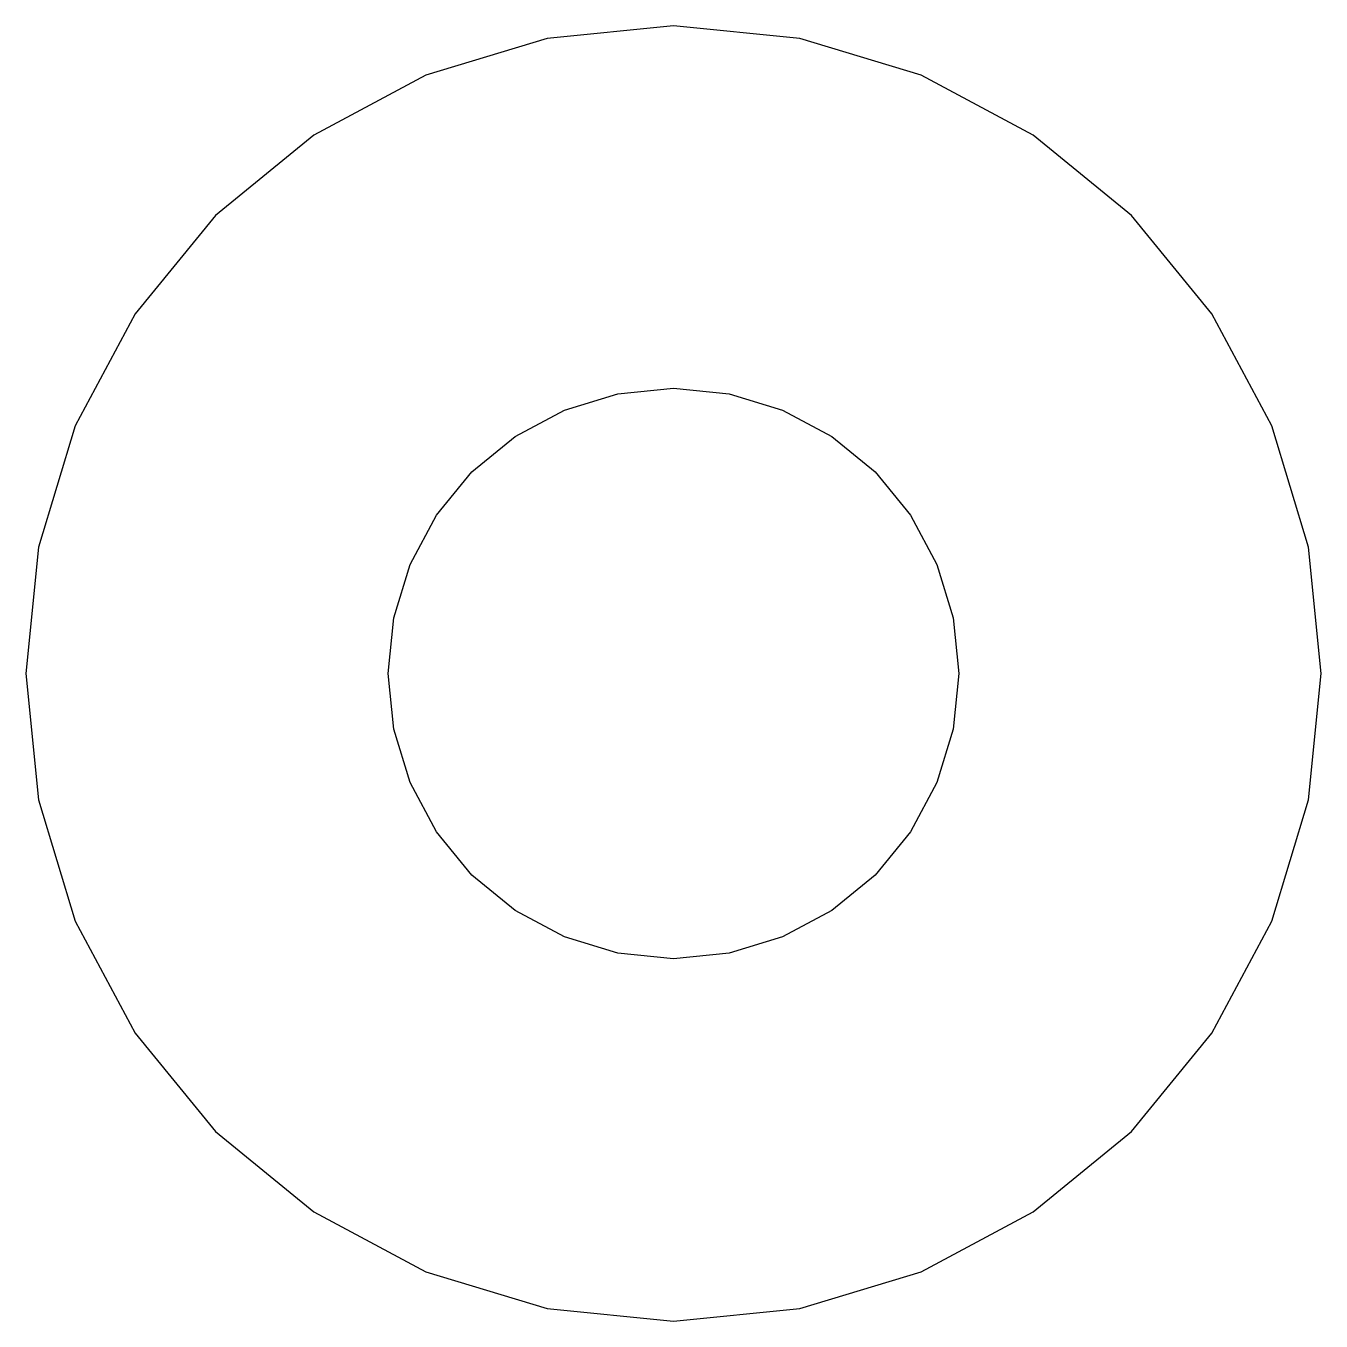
# Model space of a CAD drawing. Header units: metres. Extents: x -3.58 to 3.58, y -3.58 to 3.58.
import ezdxf

# ---------------------------------------------------------------- set-up
doc = ezdxf.new("R2010")
doc.units = ezdxf.units.M

msp = doc.modelspace()

# ---------------------------------------------------------------- linework, layer by layer
for p, q in [((0, 3.57536), (-0.697525, 3.50665)), ((0.697525, 3.50665), (0, 3.57536)), ((-0.697525, 3.50665), (-1.36823, 3.30319)), ((1.36823, 3.30319), (0.697525, 3.50665)), ((-1.36823, 3.30319), (-1.98636, 2.97281)), ((1.98636, 2.97281), (1.36823, 3.30319)), ((-1.98636, 2.97281), (-2.52815, 2.52815)), ((2.52815, 2.52815), (1.98636, 2.97281)), ((-2.52815, 2.52815), (-2.97281, 1.98636)), ((2.97281, 1.98636), (2.52815, 2.52815)), ((-2.97281, 1.98636), (-3.30319, 1.36823)), ((3.30319, 1.36823), (2.97281, 1.98636)), ((-0.307175, 1.54436), (0, 1.57463)), ((0, 1.57463), (0.307175, 1.54436)), ((-0.6026, 1.45476), (-0.307175, 1.54436)), ((0.307175, 1.54436), (0.6026, 1.45476)), ((-0.874863, 1.30923), (-0.6026, 1.45476)), ((0.6026, 1.45476), (0.874863, 1.30923)), ((-3.30319, 1.36823), (-3.50665, 0.697525)), ((3.50665, 0.697525), (3.30319, 1.36823)), ((-1.11343, 1.11343), (-0.874863, 1.30923)), ((0.874863, 1.30923), (1.11343, 1.11343)), ((-1.30923, 0.874863), (-1.11343, 1.11343)), ((1.11343, 1.11343), (1.30923, 0.874863)), ((-1.45476, 0.6026), (-1.30923, 0.874863)), ((1.30923, 0.874863), (1.45476, 0.6026)), ((-3.50665, 0.697525), (-3.57536, 0)), ((3.57536, 0), (3.50665, 0.697525)), ((-1.54436, 0.307175), (-1.45476, 0.6026)), ((1.45476, 0.6026), (1.54436, 0.307175)), ((-1.57463, 0), (-1.54436, 0.307175)), ((1.54436, 0.307175), (1.57463, 0)), ((-3.57536, 0), (-3.50665, -0.697525)), ((-1.54436, -0.307175), (-1.57463, 0)), ((1.57463, 0), (1.54436, -0.307175)), ((3.50665, -0.697525), (3.57536, 0)), ((-1.45476, -0.6026), (-1.54436, -0.307175)), ((1.54436, -0.307175), (1.45476, -0.6026)), ((-1.30923, -0.874863), (-1.45476, -0.6026)), ((1.45476, -0.6026), (1.30923, -0.874863)), ((-3.50665, -0.697525), (-3.30319, -1.36823)), ((3.30319, -1.36823), (3.50665, -0.697525)), ((-1.11343, -1.11343), (-1.30923, -0.874863)), ((1.30923, -0.874863), (1.11343, -1.11343)), ((-0.874863, -1.30923), (-1.11343, -1.11343)), ((1.11343, -1.11343), (0.874863, -1.30923)), ((-0.6026, -1.45476), (-0.874863, -1.30923)), ((0.874863, -1.30923), (0.6026, -1.45476)), ((-3.30319, -1.36823), (-2.97281, -1.98636)), ((2.97281, -1.98636), (3.30319, -1.36823)), ((-0.307175, -1.54436), (-0.6026, -1.45476)), ((0.6026, -1.45476), (0.307175, -1.54436)), ((0, -1.57463), (-0.307175, -1.54436)), ((0.307175, -1.54436), (0, -1.57463)), ((-2.97281, -1.98636), (-2.52815, -2.52815)), ((2.52815, -2.52815), (2.97281, -1.98636)), ((-2.52815, -2.52815), (-1.98636, -2.97281)), ((1.98636, -2.97281), (2.52815, -2.52815)), ((-1.98636, -2.97281), (-1.36823, -3.30319)), ((1.36823, -3.30319), (1.98636, -2.97281)), ((-1.36823, -3.30319), (-0.697525, -3.50665)), ((0.697525, -3.50665), (1.36823, -3.30319)), ((-0.697525, -3.50665), (0, -3.57536)), ((0, -3.57536), (0.697525, -3.50665))]:
    msp.add_line(p, q)

doc.saveas('drawing.dxf')
